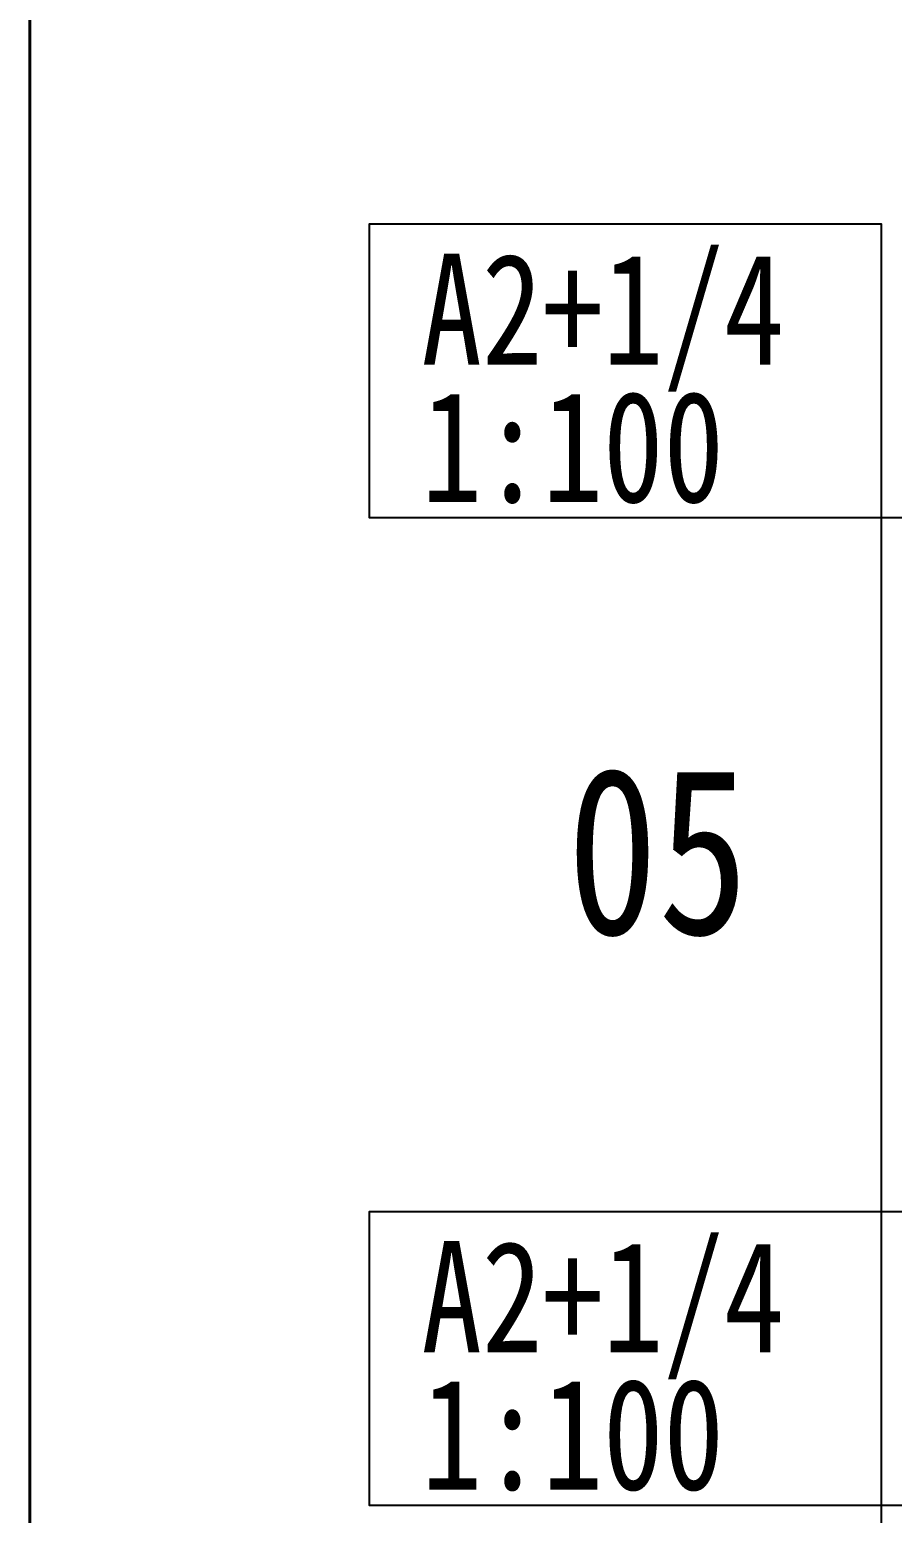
# Model space of a CAD drawing. Extents: x 1725261 to 1937680, y 860327 to 1571294.
# Drawn here: x 1739683 to 1791918, y 1111435 to 1201291 of the extents above; entities that cross this region are included whole.
import ezdxf

# ---------------------------------------------------------------- set-up
doc = ezdxf.new("R2010")
doc.units = 0
doc.header["$LTSCALE"] = 1000
doc.header["$MEASUREMENT"] = 0
doc.layers.add('text', color=7, linetype='Continuous')
doc.layers.add('图框', color=140, linetype='Continuous')
doc.layers.add('ZC', color=6, linetype='Continuous', lineweight=40)
doc.styles.add('黑体', font='simhei.ttf')

msp = doc.modelspace()

# ---------------------------------------------------------------- linework, layer by layer
at = {"layer": 'text', "color": 2}
for points in [[(1791250.9, 1171718.7), (1760250.9, 1171718.7), (1760250.9, 1189527), (1791250.9, 1189527)], [(1791250.9, 1111910.3), (1760250.9, 1111910.3), (1760250.9, 1129718.7), (1791250.9, 1129718.7)]]:
    msp.add_lwpolyline(points, close=True, dxfattribs=at)
at = {"layer": 'ZC', "color": 8}
msp.add_lwpolyline([(1739683.5, 1571293.5), (1937680, 1571293.5), (1937680, 938724.9), (1739683.5, 938724.9)], close=True, dxfattribs=at)
at = {"layer": '图框'}
for points in [[(1791250.9, 1129718.7), (1865550.9, 1129718.7), (1865550.9, 1171718.7), (1791250.9, 1171718.7)], [(1791250.9, 1069910.3), (1865550.9, 1069910.3), (1865550.9, 1111910.3), (1791250.9, 1111910.3)]]:
    msp.add_lwpolyline(points, close=True, dxfattribs=at)

# ---------------------------------------------------------------- texts
at = {"layer": 'text', "color": 2, "style": '黑体', "width": 0.8}
for s, p in [('A2+1/4', (1763404.1, 1181001.5)), ('1:100', (1763414, 1172675.4)), ('A2+1/4', (1763404.1, 1121193.1)), ('1:100', (1763414, 1112867))]:
    msp.add_text(s, height=6729.45, dxfattribs=at).set_placement(p)
at = {"layer": 'text', "color": 1, "style": '黑体', "width": 0.8}
msp.add_text('05', height=10094.18, dxfattribs=at).set_placement((1772229.2, 1146509.6))

doc.saveas('drawing.dxf')
